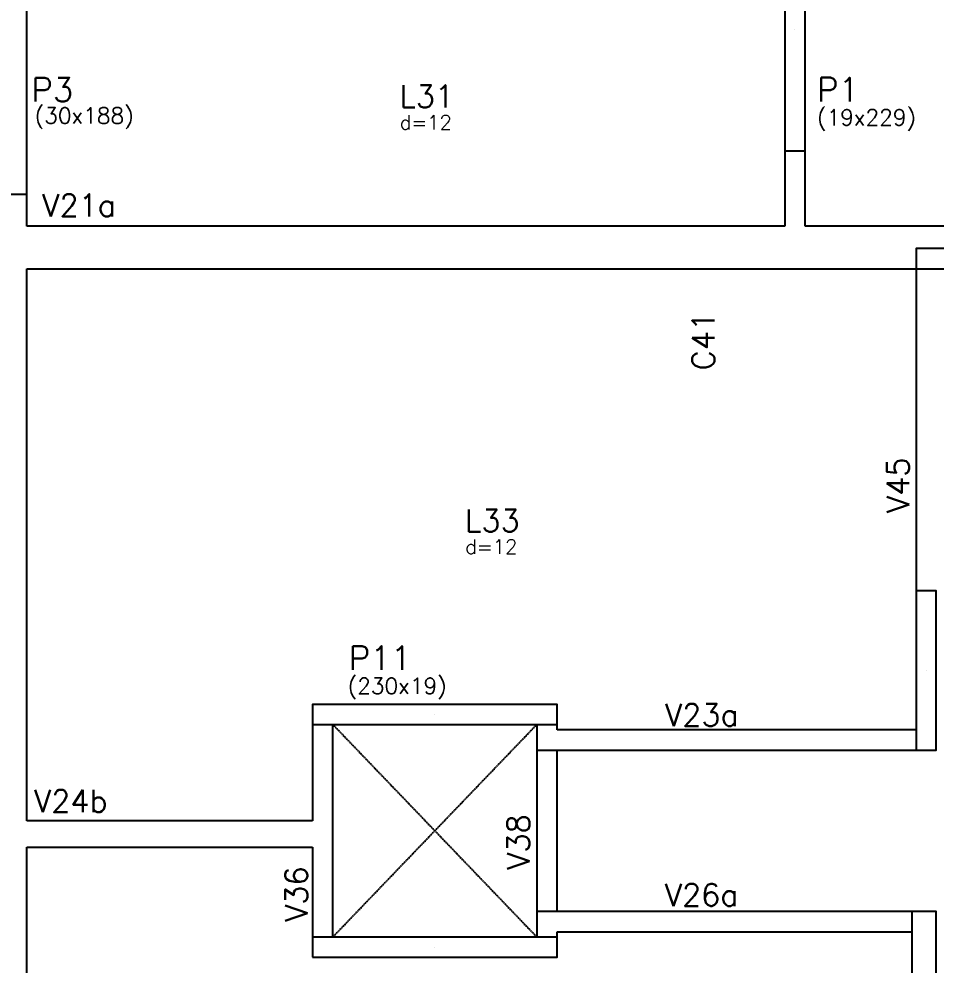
# Model space of a CAD drawing. Extents: x -40810 to 33675, y -2018 to 21213.
# Drawn here: x -10522 to -9659, y 9494 to 10385 of the extents above; entities that cross this region are included whole.
import ezdxf

# ---------------------------------------------------------------- set-up
doc = ezdxf.new("R2010")
doc.units = 0
doc.linetypes.add('TRAZO_HUECO', pattern=[0.75, 0.5, -0.25])
for name, color, linetype in [('1', 5, 'Continuous'), ('10', 7, 'Continuous'), ('12', 3, 'Continuous'), ('13', 7, 'Continuous'), ('241', 7, 'TRAZO_HUECO'), ('242', 3, 'Continuous'), ('3', 2, 'Continuous'), ('8', 5, 'Continuous'), ('9', 3, 'Continuous')]:
    doc.layers.add(name, color=color, linetype=linetype)
doc.styles.get("Standard").update_dxf_attribs({"font": 'romans.shx', "width": 0.8})

msp = doc.modelspace()

# ---------------------------------------------------------------- linework, layer by layer
at = {"layer": '1'}
for points in [[(-9801.184, 10260.62), (-9801.184, 10189.62)], [(-9782.184, 10189.62), (-9782.184, 10260.62)], [(-10514.684, 10189.62), (-10514.684, 10219.761)], [(-9801.184, 10189.62), (-10514.684, 10189.62)], [(-9612.684, 10189.62), (-9782.184, 10189.62)], [(-10514.684, 10149.62), (-9791.684, 10149.62)], [(-10514.684, 9630.12), (-10514.684, 10149.62)], [(-9791.684, 10149.62), (-9677.684, 10149.62)], [(-9677.684, 10149.62), (-9677.684, 9846.62)], [(-10245.684, 9720.62), (-10245.684, 9630.12)], [(-10226.684, 9620.62), (-10226.684, 9720.62)], [(-10034.684, 9720.62), (-10034.684, 9706.12)], [(-10015.684, 9715.62), (-10015.684, 9720.62)], [(-9677.684, 9715.62), (-10015.684, 9715.62)], [(-10034.684, 9706.12), (-10034.684, 9535.12)], [(-10034.684, 9696.62), (-10015.684, 9696.62)], [(-10015.684, 9696.62), (-9677.684, 9696.62)], [(-10015.684, 9544.62), (-10015.684, 9696.62)], [(-10245.684, 9630.12), (-10514.684, 9630.12)], [(-10226.684, 9520.62), (-10226.684, 9620.62)], [(-10514.684, 9605.12), (-10245.684, 9605.12)], [(-10514.684, 9011.496), (-10514.684, 9605.12)], [(-10245.684, 9605.12), (-10245.684, 9520.62)], [(-9681.684, 9544.62), (-10034.684, 9544.62)], [(-10034.684, 9535.12), (-10034.684, 9520.62)], [(-10015.684, 9525.62), (-9681.684, 9525.62)], [(-10015.684, 9520.62), (-10015.684, 9525.62)]]:
    msp.add_lwpolyline(points, dxfattribs=at)
at = {"layer": '241'}
for p, q in [((-10226.684, 9520.62), (-10034.684, 9720.62)), ((-10226.684, 9720.62), (-10034.684, 9520.62))]:
    msp.add_line(p, q, dxfattribs=at)
at = {"layer": '242'}
for p, q in [((-9791.684, 10375.12), (-9791.684, 10375.12)), ((-9668.184, 9771.62), (-9668.184, 9771.62)), ((-10131.184, 9730.12), (-10131.184, 9730.12)), ((-10131.184, 9511.12), (-10131.184, 9511.12))]:
    msp.add_line(p, q, dxfattribs=at)
at = {"layer": '3'}
for points in [[(-9801.184, 10260.62), (-9782.184, 10260.62), (-9782.184, 10489.62), (-9801.184, 10489.62), (-9801.184, 10260.62)], [(-10544.684, 10219.761), (-10514.684, 10219.761), (-10514.684, 10407.761), (-10544.684, 10407.761), (-10544.684, 10219.761)], [(-9677.684, 10149.62), (-9547.684, 10149.62), (-9547.684, 10168.62), (-9677.684, 10168.62), (-9677.684, 10149.62)], [(-9677.684, 9696.62), (-9658.684, 9696.62), (-9658.684, 9846.62), (-9677.684, 9846.62), (-9677.684, 9696.62)], [(-10245.684, 9720.62), (-10015.684, 9720.62), (-10015.684, 9739.62), (-10245.684, 9739.62), (-10245.684, 9720.62)], [(-9681.684, 9311.62), (-9658.684, 9311.62), (-9658.684, 9544.62), (-9681.684, 9544.62), (-9681.684, 9311.62)], [(-10245.684, 9501.62), (-10015.684, 9501.62), (-10015.684, 9520.62), (-10245.684, 9520.62), (-10245.684, 9501.62)]]:
    msp.add_lwpolyline(points, dxfattribs=at)

# ---------------------------------------------------------------- texts
at = {"layer": '10'}
for s, p in [('L31', (-10163.896, 10301.436)), ('L33', (-10102.146, 9902.115))]:
    msp.add_text(s, height=21, dxfattribs=at).set_placement(p)
at = {"layer": '12'}
for s, p in [('(30x188)', (-10507.284, 10286.216)), ('(19x229)', (-9770.934, 10284.552)), ('(230x19)', (-10212.684, 9749.505))]:
    msp.add_text(s, height=15, dxfattribs=at).set_placement(p)
at = {"layer": '13'}
for p in [(-10163.896, 10280.541), (-10102.146, 9881.22)]:
    msp.add_text('d=12', height=13.5, dxfattribs=at).set_placement(p)
at = {"layer": '8'}
for s, p in [('V21a', (-10500.138, 10198.817)), ('V23a', (-9913.982, 9719.248)), ('V24b', (-10507.893, 9638.117)), ('V26a', (-9914.198, 9549.81))]:
    msp.add_text(s, height=21, dxfattribs=at).set_placement(p)
for s, p in [('C41', (-9867.537, 10054.064)), ('V45', (-9684.168, 9919.763)), ('V38', (-10041.474, 9583.926)), ('V36', (-10250.479, 9534.865))]:
    msp.add_text(s, height=21, rotation=90, dxfattribs=at).set_placement(p)
at = {"layer": '9'}
for s, p in [('P3', (-10510.419, 10306.881)), ('P1', (-9770.934, 10307.052)), ('P11', (-10211.684, 9772.005))]:
    msp.add_text(s, height=22.5, dxfattribs=at).set_placement(p)

doc.saveas('drawing.dxf')
